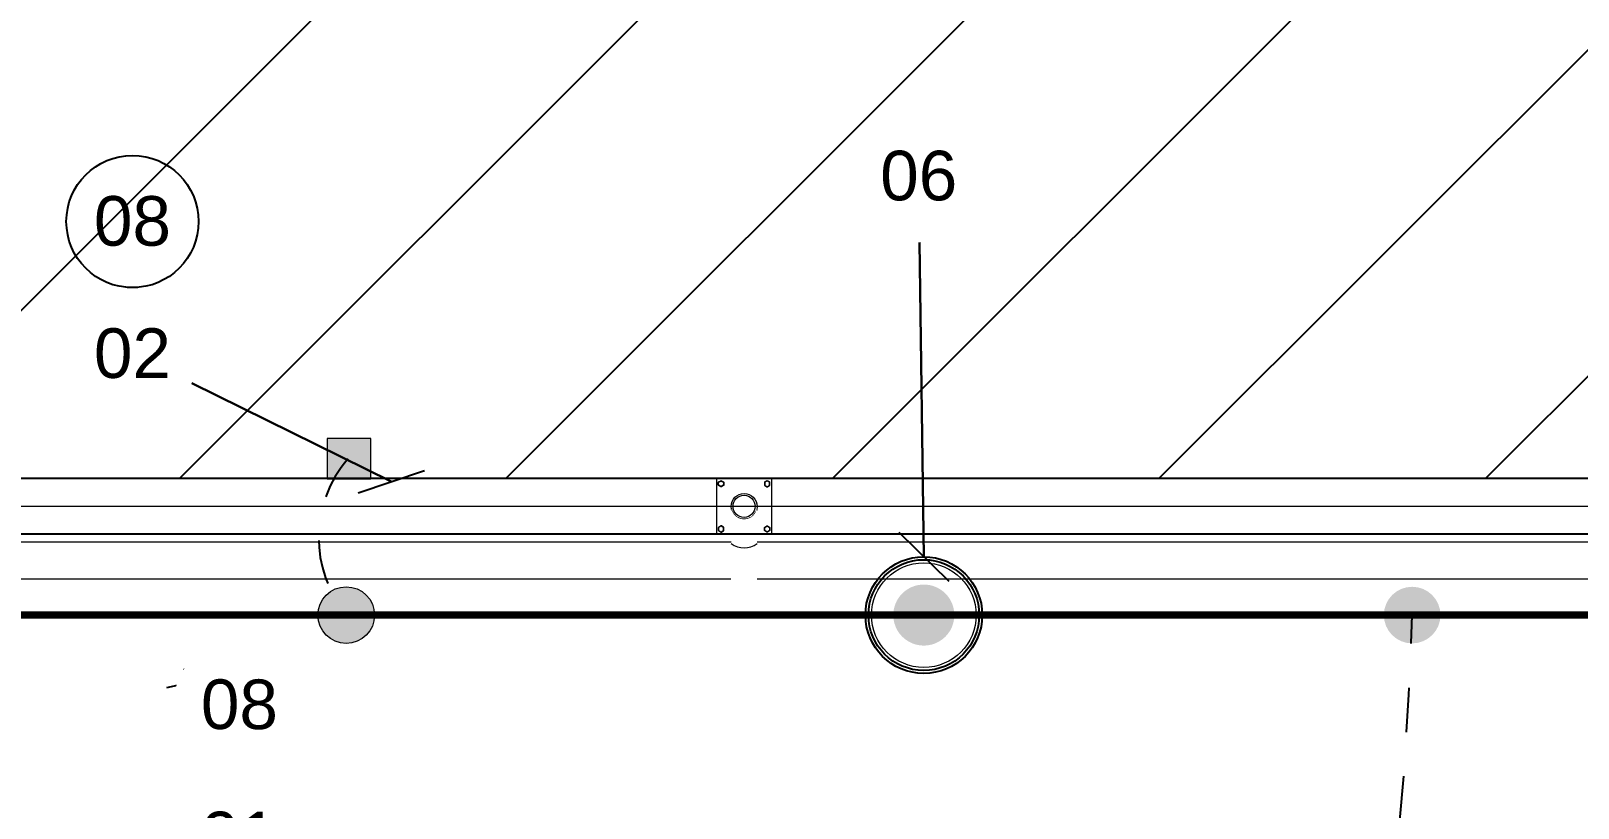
# Model space of a CAD drawing. Header units: inches. Extents: x -7660 to 802, y -193 to 3.
# Drawn here: x 659.995 to 664.183, y -85.609 to -83.505 of the extents above; entities that cross this region are included whole.
import ezdxf
from ezdxf.enums import TextEntityAlignment as Align

# ---------------------------------------------------------------- set-up
doc = ezdxf.new("R2010")
doc.units = ezdxf.units.IN
doc.header["$MEASUREMENT"] = 0
doc.set_wipeout_variables(frame=1)
for name, pattern in [('CACHE', [0.24, 0.12, -0.12]), ('DASHDOT', [1, 0.5, -0.25, 0, -0.25]), ('DASHDOT2', [0.5, 0.25, -0.125, 0, -0.125])]:
    doc.linetypes.add(name, pattern=pattern)
for name, color, linetype in [('0-A INSTALAR', 10, 'Continuous'), ('AT', 80, 'Continuous'), ('TANZ-COTAS', 8, 'Continuous'), ('TANZ-EXISTENTE', 9, 'Continuous')]:
    doc.layers.add(name, color=color, linetype=linetype)
doc.styles.add('Arial', font='arial.ttf')
doc.styles.add('Arial_TXT', font='arial.ttf')
doc.styles.add('cerca', font='romans.shx', dxfattribs={"height": 1})
doc.linetypes.add('CERCA3', pattern='A,0.5,0.05,["X",cerca,S=0.1,R=0,X=-0.1,Y=-0.05],0.1', length=0.65)
doc.dimstyles.new('CLEMAR - 1-100', dxfattribs={"dimtxt": 15, "dimasz": 15, "dimexe": 7.5, "dimexo": 15, "dimgap": 7.5, "dimtad": 1, "dimdec": 0, "dimtxsty": 'Arial', "dimblk": 'OBLIQUE', "dimcen": 0, "dimdle": 7.5, "dimclrd": 8, "dimclre": 8, "dimclrt": 1, "dimadec": 0, "dimazin": 0, "dimtfac": 1, "dimtdec": 0, "dimtmove": 2, "dimatfit": 3, "dimldrblk": 'OBLIQUE', "dimfxl": 1, "dimtfill": 1, "dimtfillclr": 256, "dimarcsym": 0})

# ---------------------------------------------------------------- blocks, each defined once
blk = doc.blocks.new('*U591')
at = {"linetype": 'CERCA3', "lineweight": 5, "ltscale": 0.3}
blk.add_line((5535.979, 2516.3655), (5535.979, 2507.895), dxfattribs=at)
at = {"lineweight": 5}
for p, q in [((5535.9137, 2510.964), (5535.9128, 2510.9645)), ((5535.9145, 2510.9645), (5535.9145, 2510.9655)), ((5535.921, 2510.9645), (5535.921, 2510.9655)), ((5535.9219, 2510.964), (5535.9227, 2510.9645)), ((5536.0361, 2510.964), (5536.0352, 2510.9645)), ((5536.0369, 2510.9645), (5536.0369, 2510.9655)), ((5536.0434, 2510.9645), (5536.0434, 2510.9655)), ((5536.0443, 2510.964), (5536.0452, 2510.9645)), ((5535.9104, 2510.9584), (5535.9095, 2510.9589)), ((5535.9104, 2510.9574), (5535.9095, 2510.9569)), ((5535.9137, 2510.9518), (5535.9128, 2510.9513)), ((5535.9145, 2510.9513), (5535.9145, 2510.9503)), ((5535.921, 2510.9513), (5535.921, 2510.9503)), ((5535.9219, 2510.9518), (5535.9227, 2510.9513)), ((5535.9251, 2510.9584), (5535.926, 2510.9589)), ((5535.9251, 2510.9574), (5535.926, 2510.9569)), ((5536.0328, 2510.9584), (5536.032, 2510.9589)), ((5536.0328, 2510.9574), (5536.032, 2510.9569)), ((5536.0475, 2510.9584), (5536.0484, 2510.9589)), ((5536.0475, 2510.9574), (5536.0484, 2510.9569)), ((5535.9104, 2510.8336), (5535.9095, 2510.8341)), ((5535.9137, 2510.8392), (5535.9128, 2510.8397)), ((5535.9145, 2510.8397), (5535.9145, 2510.8407)), ((5535.921, 2510.8397), (5535.921, 2510.8407)), ((5535.9219, 2510.8392), (5535.9227, 2510.8397)), ((5535.9251, 2510.8336), (5535.926, 2510.8341)), ((5536.0328, 2510.8336), (5536.032, 2510.8341)), ((5536.0475, 2510.8336), (5536.0484, 2510.8341)), ((5535.9104, 2510.8326), (5535.9095, 2510.8321)), ((5535.9137, 2510.827), (5535.9128, 2510.8265)), ((5535.9145, 2510.8265), (5535.9145, 2510.8255)), ((5535.921, 2510.8265), (5535.921, 2510.8255)), ((5535.9219, 2510.827), (5535.9227, 2510.8265)), ((5535.9251, 2510.8326), (5535.926, 2510.8321)), ((5536.0328, 2510.8326), (5536.032, 2510.8321)), ((5536.0361, 2510.827), (5536.0352, 2510.8265)), ((5536.0369, 2510.8265), (5536.0369, 2510.8255)), ((5536.0434, 2510.8265), (5536.0434, 2510.8255)), ((5536.0443, 2510.827), (5536.0452, 2510.8265)), ((5536.0475, 2510.8326), (5536.0484, 2510.8321))]:
    blk.add_line(p, q, dxfattribs=at)
at = {"linetype": 'CERCA3', "lineweight": 5, "ltscale": 0.3}
for points in [[(5536.0752, 2507.9912), (5536.0752, 2516.2497)], [(5536.1752, 2508.0913), (5536.1752, 2516.1497)], [(5536.2752, 2508.1913), (5536.2752, 2516.0497)]]:
    blk.add_lwpolyline(points, dxfattribs=at)
at = {"lineweight": 5}
for points in [[(5535.9145, 2510.9503), (5535.921, 2510.9503, 0.267949), (5535.9227, 2510.9513), (5535.926, 2510.9569, 0.267949), (5535.926, 2510.9589), (5535.9227, 2510.9645, 0.267949), (5535.921, 2510.9655), (5535.9145, 2510.9655, 0.267949), (5535.9128, 2510.9645), (5535.9095, 2510.9589, 0.267949), (5535.9095, 2510.9569), (5535.9128, 2510.9513, 0.267949)], [(5535.9145, 2510.9513), (5535.921, 2510.9513, 0.267949), (5535.9219, 2510.9518), (5535.9251, 2510.9574, 0.267949), (5535.9251, 2510.9584), (5535.9219, 2510.964, 0.267949), (5535.921, 2510.9645), (5535.9145, 2510.9645, 0.267949), (5535.9137, 2510.964), (5535.9104, 2510.9584, 0.267949), (5535.9104, 2510.9574), (5535.9137, 2510.9518, 0.267949)], [(5535.9145, 2510.8407), (5535.921, 2510.8407, -0.267949), (5535.9227, 2510.8397), (5535.926, 2510.8341, -0.267949), (5535.926, 2510.8321), (5535.9227, 2510.8265, -0.267949), (5535.921, 2510.8255), (5535.9145, 2510.8255, -0.267949), (5535.9128, 2510.8265), (5535.9095, 2510.8321, -0.267949), (5535.9095, 2510.8341), (5535.9128, 2510.8397, -0.267949)], [(5535.9145, 2510.8397), (5535.921, 2510.8397, -0.267949), (5535.9219, 2510.8392), (5535.9251, 2510.8336, -0.267949), (5535.9251, 2510.8326), (5535.9219, 2510.827, -0.267949), (5535.921, 2510.8265), (5535.9145, 2510.8265, -0.267949), (5535.9137, 2510.827), (5535.9104, 2510.8326, -0.267949), (5535.9104, 2510.8336), (5535.9137, 2510.8392, -0.267949)]]:
    blk.add_lwpolyline(points, format="xyb", close=True, dxfattribs=at)
blk.add_circle((5535.979, 2510.8955), 0.035, dxfattribs=at)
blk.add_wipeout([(5535.979, 2510.8605), (5536.3096, 2510.8604), (5536.323, 2510.8631), (5536.33, 2510.8669), (5536.3353, 2510.8716), (5536.338, 2510.875), (5536.3412, 2510.8803), (5536.3425, 2510.8834), (5536.344, 2510.8889), (5536.3446, 2510.8954), (5536.3444, 2510.8986), (5536.344, 2510.902), (5536.3429, 2510.9061), (5536.3416, 2510.9096), (5536.3396, 2510.9134), (5536.3367, 2510.9176), (5536.3325, 2510.9218), (5536.3279, 2510.9252), (5536.3244, 2510.9271), (5536.3196, 2510.9289), (5536.3149, 2510.93), (5536.3096, 2510.9304), (5535.979, 2510.9305), (5535.9835, 2510.9302), (5535.9893, 2510.9289), (5535.9932, 2510.9275), (5535.9973, 2510.9253), (5536.0012, 2510.9225), (5536.0041, 2510.9199), (5536.0067, 2510.9168), (5536.0092, 2510.9131), (5536.0107, 2510.9103), (5536.0127, 2510.9047), (5536.0137, 2510.8995), (5536.014, 2510.8955), (5536.0138, 2510.8919), (5536.0131, 2510.8877), (5536.0119, 2510.8837), (5536.0102, 2510.8796), (5536.008, 2510.8759), (5536.0041, 2510.8712), (5536.0008, 2510.8681), (5535.9939, 2510.8638), (5535.9904, 2510.8624), (5535.984, 2510.8608)], dxfattribs=at)
for p, q in [((5536.0361, 2510.9518), (5536.0352, 2510.9513)), ((5536.0369, 2510.9513), (5536.0369, 2510.9503)), ((5536.0434, 2510.9513), (5536.0434, 2510.9503)), ((5536.0443, 2510.9518), (5536.0452, 2510.9513)), ((5536.0361, 2510.8392), (5536.0352, 2510.8397)), ((5536.0369, 2510.8397), (5536.0369, 2510.8407)), ((5536.0434, 2510.8397), (5536.0434, 2510.8407)), ((5536.0443, 2510.8392), (5536.0452, 2510.8397))]:
    blk.add_line(p, q, dxfattribs=at)
blk.add_lwpolyline([(5536.054, 2510.9305), (5536.054, 2510.9705), (5535.904, 2510.9705), (5535.904, 2510.8205), (5536.054, 2510.8205), (5536.054, 2510.8605)], dxfattribs=at)
for points in [[(5536.0434, 2510.9503), (5536.0369, 2510.9503, -0.267949), (5536.0352, 2510.9513), (5536.032, 2510.9569, -0.267949), (5536.032, 2510.9589), (5536.0352, 2510.9645, -0.267949), (5536.0369, 2510.9655), (5536.0434, 2510.9655, -0.267949), (5536.0452, 2510.9645), (5536.0484, 2510.9589, -0.267949), (5536.0484, 2510.9569), (5536.0452, 2510.9513, -0.267949)], [(5536.0434, 2510.9513), (5536.0369, 2510.9513, -0.267949), (5536.0361, 2510.9518), (5536.0328, 2510.9574, -0.267949), (5536.0328, 2510.9584), (5536.0361, 2510.964, -0.267949), (5536.0369, 2510.9645), (5536.0434, 2510.9645, -0.267949), (5536.0443, 2510.964), (5536.0475, 2510.9584, -0.267949), (5536.0475, 2510.9574), (5536.0443, 2510.9518, -0.267949)], [(5536.0434, 2510.8407), (5536.0369, 2510.8407, 0.267949), (5536.0352, 2510.8397), (5536.032, 2510.8341, 0.267949), (5536.032, 2510.8321), (5536.0352, 2510.8265, 0.267949), (5536.0369, 2510.8255), (5536.0434, 2510.8255, 0.267949), (5536.0452, 2510.8265), (5536.0484, 2510.8321, 0.267949), (5536.0484, 2510.8341), (5536.0452, 2510.8397, 0.267949)], [(5536.0434, 2510.8397), (5536.0369, 2510.8397, 0.267949), (5536.0361, 2510.8392), (5536.0328, 2510.8336, 0.267949), (5536.0328, 2510.8326), (5536.0361, 2510.827, 0.267949), (5536.0369, 2510.8265), (5536.0434, 2510.8265, 0.267949), (5536.0443, 2510.827), (5536.0475, 2510.8326, 0.267949), (5536.0475, 2510.8336), (5536.0443, 2510.8392, 0.267949)]]:
    blk.add_lwpolyline(points, format="xyb", close=True, dxfattribs=at)
blk.add_circle((5535.979, 2510.8955), 0.03, dxfattribs=at)
blk.add_arc((5536.0322, 2510.8955), 0.0591, 323.7057, 36.2943, dxfattribs=at)
blk = doc.blocks.new('dasdasdasczxcz')
at = {"transparency": 33554559}
h = blk.add_hatch(dxfattribs=at)
h.set_pattern_fill('ANSI31', color=256, scale=5, style=0)
h.paths.add_polyline_path([(208.4898, -103.8854), (217.1898, -103.8854), (217.1898, -100.4854), (207.1898, -100.4854), (207.1898, -115.4854), (208.4898, -115.4854)])
at = {"rotation": 270}
blk.add_blockref('*U591', (-2299.2807, 5432.0185), dxfattribs=at)
for points in [[(217.1898, -103.8854), (208.4898, -103.8854), (208.4898, -115.4854), (217.1898, -115.4854)], [(217.0398, -104.0354), (208.6398, -104.0354), (208.6398, -115.3354), (217.0398, -115.3354)]]:
    blk.add_lwpolyline(points, close=True)
blk = doc.blocks.new('*U321')
blk.add_circle((0, 0), 20)
at = {"layer": 'TANZ-COTAS', "color": 3, "style": 'Arial_TXT'}
blk.add_attdef('XX', text='', height=15, dxfattribs=at).set_placement((0, 0), align=Align.MIDDLE_CENTER)
blk = doc.blocks.new('dfgw354gh')
at = {"linetype": 'Continuous', "lineweight": 9}
h = blk.add_hatch(color=256, dxfattribs=at)
edge = h.paths.add_edge_path()
edge.add_ellipse((-2.76, 4.15), major_axis=(-5.84, 5.85), ratio=1, start_angle=-135, end_angle=45, ccw=False)
edge.add_ellipse((-2.76, 4.15), major_axis=(-5.84, 5.85), ratio=1, start_angle=45, end_angle=225, ccw=False)
blk.add_circle((-2.76, 4.15), 14.17, dxfattribs=at)
blk = doc.blocks.new('BH')
for radius in [158, 150]:
    blk.add_circle((843801.2, 225442.4), radius)
at = {"linetype": 'DASHDOT', "ltscale": 50, "xscale": 10, "yscale": 10, "zscale": 10, "rotation": 90}
blk.add_blockref('dfgw354gh', (843842.7, 225470), dxfattribs=at)
blk = doc.blocks.new('*U560')
blk.add_lwpolyline([(-17.93, 8.86), (-78.28, 38.69)])
at = {"layer": 'TANZ-COTAS', "color": 3, "style": 'Arial_TXT'}
blk.add_attdef('XX', text='', height=15, dxfattribs=at).set_placement((0, 0), align=Align.MIDDLE_CENTER)
blk.add_leader([(-78.28, 38.69), (-17.93, 8.86)], dimstyle='CLEMAR - 1-100', override={"dimasz": 15, "dimgap": 7.5, "dimtad": 0, "dimclrd": 256, "dimfxl": 16})
blk.add_wipeout([(20, 0), (19.62, -3.9), (18.48, -7.65), (16.63, -11.11), (14.14, -14.14), (11.11, -16.63), (7.65, -18.48), (3.9, -19.62), (0, -20), (-3.9, -19.62), (-7.65, -18.48), (-11.11, -16.63), (-14.14, -14.14), (-16.63, -11.11), (-18.48, -7.65), (-19.62, -3.9), (-20, 0), (-19.62, 3.9), (-18.48, 7.65), (-16.63, 11.11), (-14.14, 14.14), (-11.11, 16.63), (-7.65, 18.48), (-3.9, 19.62), (0, 20), (3.9, 19.62), (7.65, 18.48), (11.11, 16.63), (14.14, 14.14), (16.63, 11.11), (18.48, 7.65), (19.62, 3.9)])
blk = doc.blocks.new('*U618')
at = {"layer": 'TANZ-COTAS', "color": 3, "style": 'Arial_TXT'}
blk.add_attdef('XX', text='', height=15, dxfattribs=at).set_placement((0, 0), align=Align.MIDDLE_CENTER)
for points, override in [([(18.81, 109.77), (3.38, 19.71)], {"dimtad": 0, "dimclrd": 256, "dimfxl": 16}), ([(55.55, 36.36), (16.73, 10.95)], {"dimasz": 15, "dimgap": 7.5, "dimtad": 0, "dimclrd": 256, "dimfxl": 16})]:
    blk.add_leader(points, dimstyle='CLEMAR - 1-100', override=override)
blk.add_wipeout([(20, 0), (19.62, -3.9), (18.48, -7.65), (16.63, -11.11), (14.14, -14.14), (11.11, -16.63), (7.65, -18.48), (3.9, -19.62), (0, -20), (-3.9, -19.62), (-7.65, -18.48), (-11.11, -16.63), (-14.14, -14.14), (-16.63, -11.11), (-18.48, -7.65), (-19.62, -3.9), (-20, 0), (-19.62, 3.9), (-18.48, 7.65), (-16.63, 11.11), (-14.14, 14.14), (-11.11, 16.63), (-7.65, 18.48), (-3.9, 19.62), (0, 20), (3.9, 19.62), (7.65, 18.48), (11.11, 16.63), (14.14, 14.14), (16.63, 11.11), (18.48, 7.65), (19.62, 3.9)])
blk = doc.blocks.new('*U309')
blk.add_lwpolyline([(16.82, -10.82), (11.65, -7.5)])
at = {"layer": 'TANZ-COTAS', "color": 3, "style": 'Arial_TXT'}
blk.add_attdef('XX', text='', height=15, dxfattribs=at).set_placement((0, 0), align=Align.MIDDLE_CENTER)
blk.add_leader([(11.65, -7.5), (16.82, -10.82)], dimstyle='CLEMAR - 1-100', override={"dimasz": 15, "dimgap": 7.5, "dimtad": 0, "dimclrd": 256, "dimfxl": 16})
blk.add_wipeout([(20, 0), (19.62, -3.9), (18.48, -7.65), (16.63, -11.11), (14.14, -14.14), (11.11, -16.63), (7.65, -18.48), (3.9, -19.62), (0, -20), (-3.9, -19.62), (-7.65, -18.48), (-11.11, -16.63), (-14.14, -14.14), (-16.63, -11.11), (-18.48, -7.65), (-19.62, -3.9), (-20, 0), (-19.62, 3.9), (-18.48, 7.65), (-16.63, 11.11), (-14.14, 14.14), (-11.11, 16.63), (-7.65, 18.48), (-3.9, 19.62), (0, 20), (3.9, 19.62), (7.65, 18.48), (11.11, 16.63), (14.14, 14.14), (16.63, 11.11), (18.48, 7.65), (19.62, 3.9)])
blk = doc.blocks.new('*U474')
blk.add_lwpolyline([(-0.27, 20), (-1.53, 115.12)])
at = {"layer": 'TANZ-COTAS', "color": 3, "style": 'Arial_TXT'}
blk.add_attdef('XX', text='', height=15, dxfattribs=at).set_placement((0, 0), align=Align.MIDDLE_CENTER)
blk.add_leader([(-1.53, 115.12), (-0.27, 20)], dimstyle='CLEMAR - 1-100', override={"dimasz": 15, "dimgap": 7.5, "dimtad": 0, "dimclrd": 256, "dimfxl": 16})
blk.add_wipeout([(20, 0), (19.62, -3.9), (18.48, -7.65), (16.63, -11.11), (14.14, -14.14), (11.11, -16.63), (7.65, -18.48), (3.9, -19.62), (0, -20), (-3.9, -19.62), (-7.65, -18.48), (-11.11, -16.63), (-14.14, -14.14), (-16.63, -11.11), (-18.48, -7.65), (-19.62, -3.9), (-20, 0), (-19.62, 3.9), (-18.48, 7.65), (-16.63, 11.11), (-14.14, 14.14), (-11.11, 16.63), (-7.65, 18.48), (-3.9, 19.62), (0, 20), (3.9, 19.62), (7.65, 18.48), (11.11, 16.63), (14.14, 14.14), (16.63, 11.11), (18.48, 7.65), (19.62, 3.9)])

msp = doc.modelspace()

# ---------------------------------------------------------------- block references
at = {"layer": '0-A INSTALAR'}
msp.add_blockref('dasdasdasczxcz', (450.31042, 19.1682), dxfattribs=at)

# ---------------------------------------------------------------- next in the draw order: hatches: boundary and pattern name
at = {"layer": 'AT', "lineweight": 5}
h = msp.add_hatch(color=256, dxfattribs=at)
h.dxf.hatch_style = 1
h.paths.add_polyline_path([(660.77158, -85.08655, 1), (660.92488, -85.08655, 1)])
h = msp.add_hatch(color=256, dxfattribs=at)
h.dxf.hatch_style = 1
h.paths.add_polyline_path([(663.657, -85.08655, -1), (663.8103, -85.08655, -1)])

# ---------------------------------------------------------------- next in the draw order: linework, layer by layer
msp.add_lwpolyline([(660.79687, -84.71722), (660.91509, -84.71722), (660.91509, -84.60869), (660.79687, -84.60869)], close=True, dxfattribs=at)
msp.add_circle((660.84823, -85.08655), 0.07665, dxfattribs=at)
at = {"layer": 'AT', "linetype": 'CACHE'}
msp.add_arc((653.96164, -84.79504), 9.77635, 338.146929, 358.291344, dxfattribs=at)
at = {"layer": 'AT', "lineweight": 5}
for points in [[(660.91509, -84.71722), (660.79687, -84.71722), (660.91509, -84.60869)], [(660.79687, -84.71722), (660.91509, -84.60869), (660.79687, -84.60869)]]:
    msp.add_solid(points, dxfattribs=at)

# ---------------------------------------------------------------- next in the draw order: block references
at = {"layer": 'AT', "color": 3, "xscale": 0.001, "yscale": 0.001, "zscale": 0.001, "rotation": 90.00000000000001}
msp.add_blockref('BH', (887.8541, -928.88777), dxfattribs=at)
at = {"layer": 'TANZ-EXISTENTE'}
ref = msp.add_blockref('*U618', (660.55865, -85.68777), dxfattribs=dict(at, xscale=0.008949346582609473, yscale=0.008949346582609473, zscale=0.008949346582609473, rotation=180))
ref.add_attrib('XX', '01', dxfattribs={"layer": 'TANZ-COTAS', "color": 3, "height": 0.13424, "style": 'Arial_TXT'}).set_placement((660.55865, -85.68603), align=Align.MIDDLE_CENTER)

# ---------------------------------------------------------------- next in the draw order: block references
ref = msp.add_blockref('*U474', (662.39792, -83.89832), dxfattribs=dict(at, xscale=0.008949346582609473, yscale=0.008949346582609473, zscale=0.008949346582609473, rotation=180))
ref.add_attrib('XX', '06', dxfattribs={"layer": 'TANZ-COTAS', "color": 3, "height": 0.13424, "style": 'Arial_TXT'}).set_placement((662.39792, -83.89658), align=Align.MIDDLE_CENTER)
ref = msp.add_blockref('*U560', (660.26948, -84.37901), dxfattribs=dict(at, xscale=0.008949346582609473, yscale=0.008949346582609473, zscale=0.008949346582609473, rotation=180))
ref.add_attrib('XX', '02', dxfattribs={"layer": 'TANZ-COTAS', "color": 3, "height": 0.13424, "style": 'Arial_TXT'}).set_placement((660.26948, -84.37728), align=Align.MIDDLE_CENTER)
ref = msp.add_blockref('*U309', (660.55906, -85.32979), dxfattribs=dict(at, xscale=0.008949346582609475, yscale=0.008949346582609475, zscale=0.008949346582609475, rotation=179.8704824945398))
ref.add_attrib('XX', '08', dxfattribs={"layer": 'TANZ-COTAS', "color": 3, "height": 0.13424, "rotation": 359.87048, "style": 'Arial_TXT'}).set_placement((660.55906, -85.32805), align=Align.MIDDLE_CENTER)

# ---------------------------------------------------------------- next in the draw order: linework, layer by layer
at = {"layer": 'AT', "linetype": 'DASHDOT2', "const_width": 0.02}
msp.add_lwpolyline([(659.56166, -94.73251), (667.03564, -94.73251), (667.03564, -85.08655), (659.56166, -85.08655)], close=True, dxfattribs=at)
at = {"layer": 'AT', "linetype": 'CACHE'}
msp.add_arc((661.10383, -84.87753), 0.33018, 139.56647, 219.27434, dxfattribs=at)

# ---------------------------------------------------------------- next in the draw order: block references
at = {"layer": 'TANZ-EXISTENTE'}
ref = msp.add_blockref('*U321', (660.26948, -84.02104), dxfattribs=dict(at, xscale=0.008949346582609473, yscale=0.008949346582609473, zscale=0.008949346582609473, rotation=180))
ref.add_attrib('XX', '08', dxfattribs={"layer": 'TANZ-COTAS', "color": 3, "height": 0.13424, "style": 'Arial_TXT'}).set_placement((660.26948, -84.0193), align=Align.MIDDLE_CENTER)

doc.saveas('drawing.dxf')
